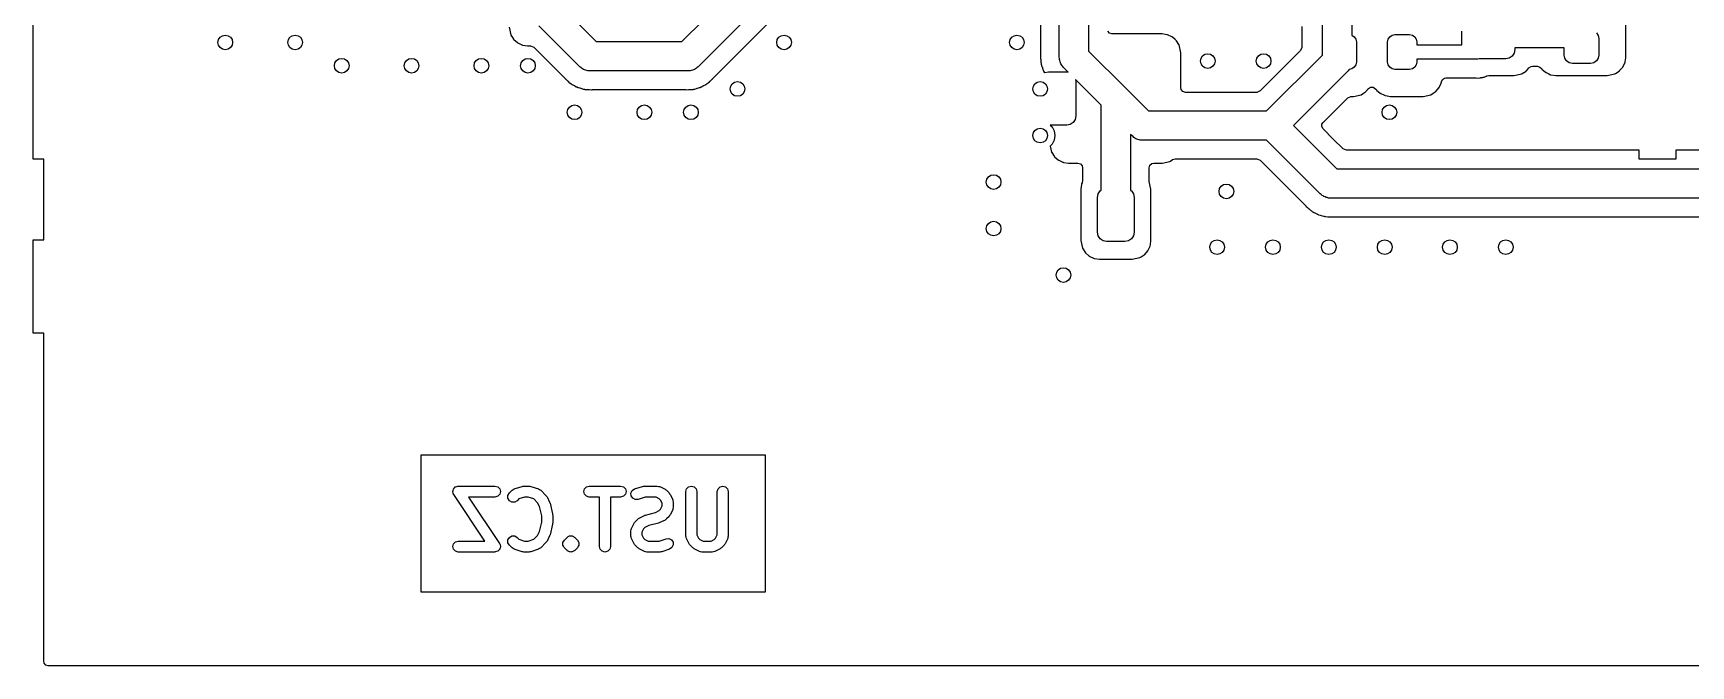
# Model space of a CAD drawing. Extents: x 0.02 to 3.58, y -2.35 to 1.97.
# Drawn here: x 0.019 to 1.799, y 0.03 to 0.71 of the extents above; entities that cross this region are included whole.
import ezdxf

# ---------------------------------------------------------------- set-up
doc = ezdxf.new("R2010")
doc.units = 0
doc.header["$MEASUREMENT"] = 0
doc.layers.add('BLACK', color=7, linetype='CONTINUOUS')

msp = doc.modelspace()

# ---------------------------------------------------------------- linework, layer by layer
at = {"layer": 'BLACK', "linetype": 'CONTINUOUS'}
for p, q in [((0.71513, 0.700866), (0.815164, 0.800899)), ((1.15205, 0.789764), (1.15205, 0.690687)), ((0.832822, 0.774016), (0.732789, 0.673983)), ((1.12055, 0.684164), (1.12055, 0.774016)), ((0.749211, 0.662093), (0.839662, 0.752543)), ((1.10053, 0.749035), (1.10053, 0.687368)), ((1.40305, 0.686287), (1.40305, 0.758241)), ((1.43455, 0.764764), (1.43455, 0.707897)), ((0.018661, 0.574409), (0.018661, 0.724016)), ((0.529646, 0.716614), (0.531471, 0.708224)), ((0.605636, 0.673983), (0.561757, 0.717862)), ((0.598831, 0.72533), (0.623295, 0.700866)), ((1.17435, 0.709948), (1.17252, 0.712061)), ((1.3811, 0.717264), (1.3811, 0.694705)), ((1.729, 0.684764), (1.729, 0.719764)), ((0.531471, 0.708224), (0.531711, 0.707851)), ((0.531711, 0.707851), (0.531711, 0.707851)), ((0.531711, 0.707851), (0.533215, 0.705509)), ((0.533215, 0.705509), (0.534579, 0.703388)), ((0.534579, 0.703388), (0.534847, 0.703156)), ((0.534847, 0.703156), (0.534847, 0.703156)), ((0.534847, 0.703156), (0.538655, 0.699856)), ((0.538655, 0.699856), (0.538655, 0.699856)), ((0.538655, 0.699856), (0.538923, 0.699624)), ((0.538923, 0.699624), (0.539246, 0.699476)), ((0.539246, 0.699476), (0.539246, 0.699476)), ((0.539246, 0.699476), (0.542623, 0.697934)), ((0.542623, 0.697934), (0.544152, 0.697235)), ((0.544152, 0.697235), (0.544503, 0.697185)), ((0.544503, 0.697185), (0.549667, 0.696442)), ((0.549667, 0.696442), (0.549668, 0.696442)), ((0.549668, 0.696442), (0.549843, 0.696417)), ((0.549843, 0.696417), (0.552835, 0.696417)), ((0.552835, 0.696417), (0.556342, 0.694964)), ((0.556342, 0.694964), (0.572801, 0.678505)), ((0.623295, 0.700866), (0.71513, 0.700866)), ((1.17703, 0.709161), (1.17435, 0.709948)), ((1.2309, 0.709161), (1.17703, 0.709161)), ((1.23107, 0.709135), (1.2309, 0.709161)), ((1.2344, 0.708658), (1.23107, 0.709135)), ((1.23107, 0.709135), (1.23107, 0.709135)), ((1.23659, 0.708343), (1.2344, 0.708658)), ((1.23691, 0.708195), (1.23659, 0.708343)), ((1.2415, 0.706102), (1.23691, 0.708195)), ((1.24182, 0.705954), (1.2415, 0.706102)), ((1.2415, 0.706102), (1.2415, 0.706102)), ((1.24209, 0.705722), (1.24182, 0.705954)), ((1.24515, 0.703071), (1.24209, 0.705722)), ((1.24209, 0.705722), (1.24209, 0.705722)), ((1.24616, 0.70219), (1.24515, 0.703071)), ((1.24635, 0.701891), (1.24616, 0.70219)), ((1.2489, 0.697934), (1.24635, 0.701891)), ((1.24635, 0.701891), (1.24635, 0.701891)), ((1.24927, 0.697354), (1.2489, 0.697934)), ((1.2511, 0.688964), (1.24927, 0.697354)), ((1.3811, 0.694705), (1.37965, 0.691197)), ((1.43455, 0.707897), (1.43471, 0.707865)), ((1.43471, 0.707865), (1.43726, 0.706158)), ((1.43726, 0.706158), (1.43897, 0.703604)), ((1.43897, 0.703604), (1.43957, 0.700591)), ((1.43957, 0.700591), (1.43957, 0.678937)), ((1.47303, 0.700591), (1.47363, 0.703604)), ((1.47303, 0.678937), (1.47303, 0.700591)), ((1.47363, 0.703604), (1.47534, 0.706158)), ((1.47534, 0.706158), (1.47789, 0.707865)), ((1.47789, 0.707865), (1.48091, 0.708465)), ((1.48091, 0.708465), (1.49665, 0.708465)), ((1.49665, 0.708465), (1.49967, 0.707865)), ((1.49967, 0.707865), (1.50222, 0.706158)), ((1.50222, 0.706158), (1.50393, 0.703604)), ((1.50393, 0.703604), (1.50453, 0.700591)), ((1.50453, 0.700591), (1.50453, 0.697638)), ((1.50453, 0.697638), (1.55276, 0.697638)), ((1.55276, 0.697638), (1.55276, 0.712008)), ((1.6626, 0.69439), (1.60984, 0.69439)), ((1.60984, 0.69439), (1.60984, 0.692323)), ((1.6626, 0.686417), (1.6626, 0.69439)), ((1.69741, 0.710398), (1.69933, 0.707524)), ((1.69933, 0.707524), (1.7, 0.704134)), ((1.7, 0.704134), (1.7, 0.686417)), ((0.572801, 0.678505), (0.589214, 0.662092)), ((1.10047, 0.686592), (1.10038, 0.686046)), ((1.10038, 0.686046), (1.1004, 0.685787)), ((1.1004, 0.685787), (1.1004, 0.685786)), ((1.1004, 0.685786), (1.10052, 0.68336)), ((1.10053, 0.687368), (1.10047, 0.686592)), ((1.10052, 0.68336), (1.10053, 0.6831)), ((1.10053, 0.6831), (1.10053, 0.682291)), ((1.10053, 0.682291), (1.10055, 0.682162)), ((1.10055, 0.682162), (1.10062, 0.681486)), ((1.10062, 0.681486), (1.10064, 0.681227)), ((1.10064, 0.681227), (1.10078, 0.678538)), ((1.10078, 0.678538), (1.10084, 0.678287)), ((1.10084, 0.678287), (1.10084, 0.678287)), ((1.10084, 0.678287), (1.10092, 0.678003)), ((1.10092, 0.678003), (1.10106, 0.677237)), ((1.10106, 0.677237), (1.10112, 0.676686)), ((1.10112, 0.676686), (1.10195, 0.674124)), ((1.12075, 0.68294), (1.12055, 0.684164)), ((1.12075, 0.6817), (1.12075, 0.68294)), ((1.12113, 0.680522), (1.12075, 0.6817)), ((1.12132, 0.679297), (1.12113, 0.680522)), ((1.12188, 0.678193), (1.12132, 0.679297)), ((1.12227, 0.677014), (1.12188, 0.678193)), ((1.123, 0.676012), (1.12227, 0.677014)), ((1.15205, 0.690687), (1.19183, 0.650899)), ((1.2511, 0.651358), (1.2511, 0.688964)), ((1.37965, 0.691197), (1.3363, 0.647851)), ((1.34314, 0.626378), (1.40305, 0.686287)), ((1.43957, 0.678937), (1.43897, 0.675924)), ((1.47363, 0.675924), (1.47303, 0.678937)), ((1.50453, 0.678937), (1.50393, 0.675924)), ((1.5688, 0.68189), (1.50453, 0.68189)), ((1.50453, 0.68189), (1.50453, 0.678937)), ((1.57008, 0.682182), (1.5688, 0.68189)), ((1.57139, 0.682328), (1.57008, 0.682182)), ((1.57163, 0.68248), (1.57139, 0.682328)), ((1.6, 0.68248), (1.57163, 0.68248)), ((1.60377, 0.68323), (1.6, 0.68248)), ((1.60696, 0.685363), (1.60377, 0.68323)), ((1.60909, 0.688556), (1.60696, 0.685363)), ((1.60984, 0.692323), (1.60909, 0.688556)), ((1.66327, 0.683027), (1.6626, 0.686417)), ((1.66519, 0.680154), (1.66327, 0.683027)), ((1.66807, 0.678233), (1.66519, 0.680154)), ((1.67146, 0.677559), (1.66807, 0.678233)), ((1.69114, 0.677559), (1.67146, 0.677559)), ((1.69453, 0.678233), (1.69114, 0.677559)), ((1.69741, 0.680154), (1.69453, 0.678233)), ((1.69933, 0.683027), (1.69741, 0.680154)), ((1.7, 0.686417), (1.69933, 0.683027)), ((1.72594, 0.674167), (1.72803, 0.678751)), ((1.72803, 0.678751), (1.72818, 0.679074)), ((1.72818, 0.679074), (1.72879, 0.68336)), ((1.72879, 0.68336), (1.72897, 0.684589)), ((1.72897, 0.684589), (1.729, 0.684764)), ((1.72897, 0.684589), (1.72897, 0.684589)), ((0.589214, 0.662092), (0.58972, 0.6615)), ((0.58972, 0.6615), (0.589892, 0.661264)), ((0.589892, 0.661264), (0.590045, 0.661053)), ((0.590045, 0.661053), (0.590238, 0.660879)), ((0.590238, 0.660879), (0.590238, 0.660879)), ((0.590238, 0.660879), (0.592044, 0.659253)), ((0.592044, 0.659253), (0.592232, 0.659074)), ((0.592232, 0.659074), (0.592804, 0.658502)), ((0.606639, 0.673254), (0.605636, 0.673983)), ((0.607515, 0.672378), (0.606639, 0.673254)), ((0.608619, 0.671815), (0.607515, 0.672378)), ((0.609622, 0.671086), (0.608619, 0.671815)), ((0.610801, 0.670704), (0.609622, 0.671086)), ((0.611905, 0.670141), (0.610801, 0.670704)), ((0.613129, 0.669947), (0.611905, 0.670141)), ((0.614308, 0.669564), (0.613129, 0.669947)), ((0.615547, 0.669564), (0.614308, 0.669564)), ((0.616772, 0.66937), (0.615547, 0.669564)), ((0.721654, 0.66937), (0.616772, 0.66937)), ((0.722878, 0.669564), (0.721654, 0.66937)), ((0.724117, 0.669564), (0.722878, 0.669564)), ((0.725296, 0.669947), (0.724117, 0.669564)), ((0.72652, 0.670141), (0.725296, 0.669947)), ((0.727624, 0.670704), (0.72652, 0.670141)), ((0.728803, 0.671086), (0.727624, 0.670704)), ((0.729806, 0.671815), (0.728803, 0.671086)), ((0.73091, 0.672378), (0.729806, 0.671815)), ((0.731786, 0.673254), (0.73091, 0.672378)), ((0.732789, 0.673983), (0.731786, 0.673254)), ((0.745621, 0.658502), (0.746193, 0.659074)), ((0.746193, 0.659074), (0.746381, 0.659253)), ((0.746381, 0.659253), (0.748187, 0.660879)), ((0.748187, 0.660879), (0.74838, 0.661053)), ((0.748187, 0.660879), (0.748187, 0.660879)), ((0.74838, 0.661053), (0.748533, 0.661264)), ((0.748533, 0.661264), (0.748706, 0.661501)), ((0.748533, 0.661264), (0.748533, 0.661264)), ((0.748706, 0.661501), (0.749211, 0.662093)), ((1.10195, 0.674124), (1.10203, 0.673878)), ((1.10203, 0.673878), (1.10272, 0.671275)), ((1.10272, 0.671275), (1.10284, 0.671044)), ((1.10284, 0.671044), (1.10297, 0.670782)), ((1.10297, 0.670782), (1.10327, 0.670063)), ((1.10327, 0.670063), (1.10336, 0.669783)), ((1.10336, 0.669783), (1.10336, 0.669783)), ((1.10336, 0.669783), (1.10344, 0.669536)), ((1.10344, 0.669536), (1.10357, 0.669311)), ((1.10357, 0.669311), (1.10357, 0.669311)), ((1.10357, 0.669311), (1.10473, 0.667314)), ((1.10473, 0.667314), (1.10509, 0.667558)), ((1.10509, 0.667558), (1.10886, 0.668307)), ((1.10886, 0.668307), (1.12854, 0.668307)), ((1.12356, 0.674907), (1.123, 0.676012)), ((1.12444, 0.674031), (1.12356, 0.674907)), ((1.12516, 0.673028), (1.12444, 0.674031)), ((1.13022, 0.667974), (1.12516, 0.673028)), ((1.12854, 0.668307), (1.13022, 0.667974)), ((1.16555, 0.632641), (1.13805, 0.660139)), ((1.13805, 0.660139), (1.13839, 0.658465)), ((1.42993, 0.668628), (1.37194, 0.61063)), ((1.43066, 0.669631), (1.42993, 0.668628)), ((1.43154, 0.670507), (1.43066, 0.669631)), ((1.43184, 0.671092), (1.43154, 0.670507)), ((1.43471, 0.671662), (1.43184, 0.671092)), ((1.43726, 0.673369), (1.43471, 0.671662)), ((1.43897, 0.675924), (1.43726, 0.673369)), ((1.47534, 0.673369), (1.47363, 0.675924)), ((1.47789, 0.671662), (1.47534, 0.673369)), ((1.48091, 0.671063), (1.47789, 0.671662)), ((1.49665, 0.671063), (1.48091, 0.671063)), ((1.49967, 0.671662), (1.49665, 0.671063)), ((1.50222, 0.673369), (1.49967, 0.671662)), ((1.50393, 0.675924), (1.50222, 0.673369)), ((1.53083, 0.657615), (1.53199, 0.660158)), ((1.53199, 0.660158), (1.53434, 0.661669)), ((1.53434, 0.661669), (1.53574, 0.66187)), ((1.53574, 0.66187), (1.56778, 0.66187)), ((1.56778, 0.66187), (1.56812, 0.661859)), ((1.56812, 0.661859), (1.57027, 0.661712)), ((1.57027, 0.661712), (1.57275, 0.662144)), ((1.57275, 0.662144), (1.573, 0.662182)), ((1.573, 0.662182), (1.5755, 0.662484)), ((1.5755, 0.662484), (1.57578, 0.66259)), ((1.57578, 0.66259), (1.57588, 0.662615)), ((1.57588, 0.662615), (1.57652, 0.66279)), ((1.57652, 0.66279), (1.57662, 0.662821)), ((1.57662, 0.662821), (1.57692, 0.662872)), ((1.57692, 0.662872), (1.57922, 0.663883)), ((1.57922, 0.663883), (1.57946, 0.663981)), ((1.57946, 0.663981), (1.58016, 0.664247)), ((1.58016, 0.664247), (1.58192, 0.664567)), ((1.58192, 0.664567), (1.6088, 0.664567)), ((1.6088, 0.664567), (1.61719, 0.666392)), ((1.61719, 0.666392), (1.61775, 0.666751)), ((1.61775, 0.666751), (1.62173, 0.669308)), ((1.62173, 0.669308), (1.62203, 0.6695)), ((1.62173, 0.669308), (1.62173, 0.669308)), ((1.62203, 0.6695), (1.62247, 0.670009)), ((1.62247, 0.670009), (1.62476, 0.672658)), ((1.62476, 0.672658), (1.62711, 0.674169)), ((1.62711, 0.674169), (1.62851, 0.67437)), ((1.62851, 0.67437), (1.63401, 0.67437)), ((1.63401, 0.67437), (1.63669, 0.673583)), ((1.63669, 0.673583), (1.63818, 0.672091)), ((1.63818, 0.672091), (1.63854, 0.671538)), ((1.63854, 0.671538), (1.6388, 0.671305)), ((1.6388, 0.671305), (1.6388, 0.671305)), ((1.6388, 0.671305), (1.64261, 0.668005)), ((1.64261, 0.668005), (1.64261, 0.668005)), ((1.64261, 0.668005), (1.64288, 0.667773)), ((1.64288, 0.667773), (1.6432, 0.667626)), ((1.6432, 0.667626), (1.6432, 0.667626)), ((1.6432, 0.667626), (1.64619, 0.66626)), ((1.64619, 0.66626), (1.64811, 0.665385)), ((1.64811, 0.665385), (1.64846, 0.665335)), ((1.64846, 0.665335), (1.65362, 0.664592)), ((1.65362, 0.664592), (1.65362, 0.664592)), ((1.65362, 0.664592), (1.6538, 0.664567)), ((1.6538, 0.664567), (1.7088, 0.664567)), ((1.7088, 0.664567), (1.71719, 0.666392)), ((1.71719, 0.666392), (1.71775, 0.666751)), ((1.71775, 0.666751), (1.72173, 0.669308)), ((1.72173, 0.669308), (1.72203, 0.6695)), ((1.72173, 0.669308), (1.72173, 0.669308)), ((1.72203, 0.6695), (1.72227, 0.669783)), ((1.72227, 0.669783), (1.72556, 0.673576)), ((1.72556, 0.673576), (1.72579, 0.673845)), ((1.72556, 0.673576), (1.72556, 0.673576)), ((1.72579, 0.673845), (1.72594, 0.674167)), ((1.72594, 0.674167), (1.72594, 0.674167)), ((0.592804, 0.658502), (0.59305, 0.658304)), ((0.59305, 0.658304), (0.593434, 0.657992)), ((0.593434, 0.657992), (0.593631, 0.657824)), ((0.593631, 0.657824), (0.595632, 0.656022)), ((0.595632, 0.656022), (0.595857, 0.655892)), ((0.595857, 0.655892), (0.595857, 0.655892)), ((0.595857, 0.655892), (0.596112, 0.655745)), ((0.596112, 0.655745), (0.596753, 0.655304)), ((0.596753, 0.655304), (0.596982, 0.655119)), ((0.596982, 0.655119), (0.596982, 0.655119)), ((0.596982, 0.655119), (0.597184, 0.654956)), ((0.597184, 0.654956), (0.597416, 0.654838)), ((0.597416, 0.654838), (0.599583, 0.653733)), ((0.599583, 0.653733), (0.599811, 0.65361)), ((0.599811, 0.65361), (0.601918, 0.652393)), ((0.601918, 0.652393), (0.601919, 0.652393)), ((0.601919, 0.652393), (0.602144, 0.652263)), ((0.602144, 0.652263), (0.602391, 0.652182)), ((0.602391, 0.652182), (0.60267, 0.652092)), ((0.60267, 0.652092), (0.60339, 0.651794)), ((0.60339, 0.651794), (0.603651, 0.65166)), ((0.603651, 0.65166), (0.603652, 0.65166)), ((0.603652, 0.65166), (0.603883, 0.651542)), ((0.603883, 0.651542), (0.604134, 0.651475)), ((0.604134, 0.651475), (0.604134, 0.651475)), ((0.604134, 0.651475), (0.605622, 0.651076)), ((0.605622, 0.651076), (0.606484, 0.650845)), ((0.606484, 0.650845), (0.606732, 0.650772)), ((0.606732, 0.650772), (0.609294, 0.649939)), ((0.609294, 0.649939), (0.609553, 0.649912)), ((0.609553, 0.649912), (0.609553, 0.649912)), ((0.609553, 0.649912), (0.609845, 0.649882)), ((0.609845, 0.649882), (0.610611, 0.64974)), ((0.610611, 0.64974), (0.611146, 0.649596)), ((0.611146, 0.649596), (0.611405, 0.649583)), ((0.611405, 0.649583), (0.611405, 0.649583)), ((0.611405, 0.649583), (0.613834, 0.649455)), ((0.613834, 0.649455), (0.614093, 0.649435)), ((0.614093, 0.649435), (0.614629, 0.649379)), ((0.614629, 0.649379), (0.614899, 0.64935)), ((0.614899, 0.64935), (0.615709, 0.64935)), ((0.615709, 0.64935), (0.615968, 0.649344)), ((0.615968, 0.649344), (0.618394, 0.649216)), ((0.618394, 0.649216), (0.618395, 0.649216)), ((0.618395, 0.649216), (0.618654, 0.649203)), ((0.618654, 0.649203), (0.61891, 0.649243)), ((0.61891, 0.649243), (0.6192, 0.649289)), ((0.61891, 0.649243), (0.61891, 0.649243)), ((0.6192, 0.649289), (0.619976, 0.64935)), ((0.619976, 0.64935), (0.718449, 0.64935)), ((0.718449, 0.64935), (0.719225, 0.649289)), ((0.719225, 0.649289), (0.719771, 0.649203)), ((0.719771, 0.649203), (0.720031, 0.649216)), ((0.720031, 0.649216), (0.722457, 0.649344)), ((0.720031, 0.649216), (0.720031, 0.649216)), ((0.722457, 0.649344), (0.722717, 0.64935)), ((0.722717, 0.64935), (0.723526, 0.64935)), ((0.723526, 0.64935), (0.723796, 0.649379)), ((0.723796, 0.649379), (0.724332, 0.649435)), ((0.724332, 0.649435), (0.724591, 0.649455)), ((0.724591, 0.649455), (0.72702, 0.649583)), ((0.72702, 0.649583), (0.72728, 0.649596)), ((0.72702, 0.649583), (0.72702, 0.649583)), ((0.72728, 0.649596), (0.727531, 0.649664)), ((0.727531, 0.649664), (0.727815, 0.64974)), ((0.727531, 0.649664), (0.727531, 0.649664)), ((0.727815, 0.64974), (0.72858, 0.649881)), ((0.72858, 0.649881), (0.728872, 0.649912)), ((0.728872, 0.649912), (0.728873, 0.649912)), ((0.728873, 0.649912), (0.729131, 0.649939)), ((0.729131, 0.649939), (0.730999, 0.650546)), ((0.730999, 0.650546), (0.731692, 0.650772)), ((0.731692, 0.650772), (0.731941, 0.650845)), ((0.731941, 0.650845), (0.734291, 0.651475)), ((0.734291, 0.651475), (0.734542, 0.651542)), ((0.734291, 0.651475), (0.734291, 0.651475)), ((0.734542, 0.651542), (0.734774, 0.65166)), ((0.734774, 0.65166), (0.735036, 0.651794)), ((0.735036, 0.651794), (0.735755, 0.652092)), ((0.735755, 0.652092), (0.736034, 0.652182)), ((0.736034, 0.652182), (0.736282, 0.652263)), ((0.736034, 0.652182), (0.736034, 0.652182)), ((0.736282, 0.652263), (0.738614, 0.65361)), ((0.738614, 0.65361), (0.738842, 0.653733)), ((0.738842, 0.653733), (0.738847, 0.653736)), ((0.738847, 0.653736), (0.741241, 0.654956)), ((0.741241, 0.654956), (0.741443, 0.655119)), ((0.741443, 0.655119), (0.741672, 0.655304)), ((0.741443, 0.655119), (0.741443, 0.655119)), ((0.741672, 0.655304), (0.742313, 0.655745)), ((0.742313, 0.655745), (0.742793, 0.656022)), ((0.742793, 0.656022), (0.743413, 0.656581)), ((0.743413, 0.656581), (0.744794, 0.657824)), ((0.744794, 0.657824), (0.744992, 0.657993)), ((0.744992, 0.657993), (0.745376, 0.658304)), ((0.745376, 0.658304), (0.745621, 0.658502)), ((1.13839, 0.658465), (1.13839, 0.621063)), ((1.19183, 0.650899), (1.19183, 0.650899)), ((1.19183, 0.650899), (1.21636, 0.626378)), ((1.25154, 0.649298), (1.2511, 0.651358)), ((1.25337, 0.647185), (1.25154, 0.649298)), ((1.25606, 0.646398), (1.25337, 0.647185)), ((1.3328, 0.646398), (1.25606, 0.646398)), ((1.3363, 0.647851), (1.3328, 0.646398)), ((1.43023, 0.640614), (1.43374, 0.642067)), ((1.43374, 0.642067), (1.4363, 0.642067)), ((1.4363, 0.642067), (1.44469, 0.643892)), ((1.44469, 0.643892), (1.44709, 0.645436)), ((1.44709, 0.645436), (1.44923, 0.646808)), ((1.44923, 0.646808), (1.44953, 0.647)), ((1.44923, 0.646808), (1.44923, 0.646808)), ((1.44953, 0.647), (1.44979, 0.647302)), ((1.44979, 0.647302), (1.45255, 0.650486)), ((1.45255, 0.650486), (1.4549, 0.651998)), ((1.4549, 0.651998), (1.45769, 0.651998)), ((1.45769, 0.651998), (1.46047, 0.64992)), ((1.46047, 0.64992), (1.46064, 0.649659)), ((1.46064, 0.649659), (1.46104, 0.649038)), ((1.46104, 0.649038), (1.4613, 0.648805)), ((1.4613, 0.648805), (1.4613, 0.648805)), ((1.4613, 0.648805), (1.46511, 0.645505)), ((1.46511, 0.645505), (1.46511, 0.645505)), ((1.46511, 0.645505), (1.46538, 0.645273)), ((1.46538, 0.645273), (1.4657, 0.645126)), ((1.4657, 0.645126), (1.4657, 0.645126)), ((1.4657, 0.645126), (1.46901, 0.643616)), ((1.46901, 0.643616), (1.47061, 0.642885)), ((1.47061, 0.642885), (1.47096, 0.642835)), ((1.47096, 0.642835), (1.47612, 0.642092)), ((1.47612, 0.642092), (1.47612, 0.642092)), ((1.47612, 0.642092), (1.4763, 0.642067)), ((1.4763, 0.642067), (1.5113, 0.642067)), ((1.5113, 0.642067), (1.51969, 0.643892)), ((1.51969, 0.643892), (1.52209, 0.645436)), ((1.52209, 0.645436), (1.52423, 0.646808)), ((1.52423, 0.646808), (1.52453, 0.647)), ((1.52423, 0.646808), (1.52423, 0.646808)), ((1.52453, 0.647), (1.52476, 0.647268)), ((1.52476, 0.647268), (1.52806, 0.651076)), ((1.52806, 0.651076), (1.52829, 0.651345)), ((1.52806, 0.651076), (1.52806, 0.651076)), ((1.52829, 0.651345), (1.52844, 0.651667)), ((1.52844, 0.651667), (1.53053, 0.656251)), ((1.52844, 0.651667), (1.52844, 0.651667)), ((1.53053, 0.656251), (1.53068, 0.656574)), ((1.53053, 0.656251), (1.53053, 0.656251)), ((1.53068, 0.656574), (1.53083, 0.657615)), ((1.16555, 0.541194), (1.16555, 0.632641)), ((1.21636, 0.626378), (1.34314, 0.626378)), ((1.40376, 0.614138), (1.43023, 0.640614)), ((1.12854, 0.61122), (1.11078, 0.61122)), ((1.11078, 0.61122), (1.11274, 0.609256)), ((1.11274, 0.609256), (1.11498, 0.604866)), ((1.13231, 0.61197), (1.12854, 0.61122)), ((1.1355, 0.614103), (1.13231, 0.61197)), ((1.13764, 0.617296), (1.1355, 0.614103)), ((1.13839, 0.621063), (1.13764, 0.617296)), ((1.37194, 0.61063), (1.41843, 0.564134)), ((1.40242, 0.609575), (1.40262, 0.612363)), ((1.40376, 0.607122), (1.40242, 0.609575)), ((1.40262, 0.612363), (1.40376, 0.614138)), ((1.41464, 0.596241), (1.40376, 0.607122)), ((1.11274, 0.590744), (1.11071, 0.588709)), ((1.11071, 0.588709), (1.11213, 0.582174)), ((1.11498, 0.595134), (1.11274, 0.590744)), ((1.11498, 0.604866), (1.11575, 0.6)), ((1.11575, 0.6), (1.11498, 0.595134)), ((1.1987, 0.599494), (1.19705, 0.601145)), ((1.19705, 0.601145), (1.19705, 0.541063)), ((1.1997, 0.598766), (1.1987, 0.599494)), ((1.20058, 0.597889), (1.1997, 0.598766)), ((1.20168, 0.597327), (1.20058, 0.597889)), ((1.20268, 0.596598), (1.20168, 0.597327)), ((1.20386, 0.596215), (1.20268, 0.596598)), ((1.20497, 0.595653), (1.20386, 0.596215)), ((1.20619, 0.595459), (1.20497, 0.595653)), ((1.20737, 0.595076), (1.20619, 0.595459)), ((1.20861, 0.595076), (1.20737, 0.595076)), ((1.20983, 0.594882), (1.20861, 0.595076)), ((1.34314, 0.594882), (1.20983, 0.594882)), ((1.40077, 0.53725), (1.34314, 0.594882)), ((1.42527, 0.585606), (1.41464, 0.596241)), ((0.03, 0.574409), (0.018661, 0.574409)), ((0.03, 0.487795), (0.03, 0.574409)), ((1.11213, 0.582174), (1.11237, 0.5818)), ((1.11237, 0.5818), (1.11237, 0.5818)), ((1.11237, 0.5818), (1.11504, 0.577636)), ((1.11504, 0.577636), (1.11524, 0.577338)), ((1.11524, 0.577338), (1.1155, 0.577105)), ((1.1155, 0.577105), (1.1155, 0.577105)), ((1.1155, 0.577105), (1.11931, 0.573805)), ((1.11931, 0.573805), (1.11931, 0.573805)), ((1.11931, 0.573805), (1.11958, 0.573573)), ((1.11958, 0.573573), (1.1199, 0.573426)), ((1.1199, 0.573426), (1.1199, 0.573426)), ((1.1199, 0.573426), (1.12421, 0.571457)), ((1.12421, 0.571457), (1.12481, 0.571185)), ((1.12481, 0.571185), (1.12516, 0.571135)), ((1.12516, 0.571135), (1.13032, 0.570392)), ((1.13032, 0.570392), (1.13032, 0.570392)), ((1.13032, 0.570392), (1.1305, 0.570367)), ((1.1305, 0.570367), (1.14057, 0.570367)), ((1.14057, 0.570367), (1.14325, 0.569579)), ((1.21785, 0.568088), (1.21997, 0.569919)), ((1.21997, 0.569919), (1.22203, 0.570367)), ((1.22203, 0.570367), (1.2309, 0.570367)), ((1.2309, 0.570367), (1.23929, 0.572192)), ((1.23929, 0.572192), (1.23988, 0.572569)), ((1.23988, 0.572569), (1.24222, 0.574075)), ((1.24222, 0.574075), (1.2449, 0.574862)), ((1.2449, 0.574862), (1.3328, 0.574862)), ((1.3328, 0.574862), (1.3363, 0.573409)), ((1.3363, 0.573409), (1.36051, 0.549199)), ((1.42878, 0.584154), (1.42527, 0.585606)), ((1.74307, 0.584154), (1.42878, 0.584154)), ((1.74307, 0.574409), (1.74307, 0.584154)), ((1.78244, 0.574409), (1.74307, 0.574409)), ((1.815, 0.584154), (1.78244, 0.584154)), ((1.78244, 0.584154), (1.78244, 0.574409)), ((1.14325, 0.569579), (1.14508, 0.567467)), ((1.14508, 0.567467), (1.14553, 0.565406)), ((1.14553, 0.565406), (1.14553, 0.551466)), ((1.21707, 0.565406), (1.21785, 0.568088)), ((1.21707, 0.551665), (1.21707, 0.565406)), ((1.41843, 0.564134), (1.86674, 0.564134)), ((1.14363, 0.542484), (1.1436, 0.542264)), ((1.1436, 0.542264), (1.1436, 0.487264)), ((1.14435, 0.547437), (1.14363, 0.542484)), ((1.14442, 0.547954), (1.14435, 0.547437)), ((1.14499, 0.549199), (1.14442, 0.547954)), ((1.14508, 0.549405), (1.14499, 0.549199)), ((1.14553, 0.551466), (1.14508, 0.549405)), ((1.16152, 0.533465), (1.16226, 0.537231)), ((1.16226, 0.537231), (1.1644, 0.540424)), ((1.1644, 0.540424), (1.16555, 0.541194)), ((1.19705, 0.541063), (1.198, 0.540424)), ((1.198, 0.540424), (1.20014, 0.537231)), ((1.20014, 0.537231), (1.20089, 0.533465)), ((1.21718, 0.550611), (1.21707, 0.551665)), ((1.219, 0.542264), (1.21718, 0.550611)), ((1.219, 0.487264), (1.219, 0.542264)), ((1.36051, 0.549199), (1.38435, 0.52536)), ((1.40178, 0.536522), (1.40077, 0.53725)), ((1.40265, 0.535645), (1.40178, 0.536522)), ((1.40376, 0.535083), (1.40265, 0.535645)), ((1.40476, 0.534354), (1.40376, 0.535083)), ((1.40594, 0.533971), (1.40476, 0.534354)), ((1.16152, 0.496063), (1.16152, 0.533465)), ((1.20089, 0.533465), (1.20089, 0.496063)), ((1.38435, 0.52536), (1.38486, 0.524769)), ((1.38486, 0.524769), (1.38518, 0.524321)), ((1.38518, 0.524321), (1.38538, 0.524147)), ((1.38538, 0.524147), (1.38538, 0.524147)), ((1.38538, 0.524147), (1.38718, 0.522521)), ((1.38718, 0.522521), (1.38737, 0.522342)), ((1.38737, 0.522342), (1.38794, 0.52177)), ((1.38794, 0.52177), (1.38857, 0.52126)), ((1.38857, 0.52126), (1.38877, 0.521092)), ((1.38877, 0.521092), (1.39077, 0.51929)), ((1.39077, 0.51929), (1.39125, 0.519013)), ((1.39125, 0.519013), (1.39189, 0.518572)), ((1.39189, 0.518572), (1.39212, 0.518387)), ((1.39212, 0.518387), (1.39212, 0.518387)), ((1.39212, 0.518387), (1.39232, 0.518223)), ((1.39232, 0.518223), (1.39255, 0.518105)), ((1.39255, 0.518105), (1.39255, 0.518105)), ((1.39255, 0.518105), (1.39472, 0.517001)), ((1.39472, 0.517001), (1.39495, 0.516877)), ((1.39495, 0.516877), (1.39706, 0.515661)), ((1.40704, 0.533409), (1.40594, 0.533971)), ((1.40827, 0.533215), (1.40704, 0.533409)), ((1.40945, 0.532832), (1.40827, 0.533215)), ((1.41069, 0.532832), (1.40945, 0.532832)), ((1.41191, 0.532638), (1.41069, 0.532832)), ((1.87327, 0.532638), (1.41191, 0.532638)), ((1.39706, 0.515661), (1.39728, 0.515531)), ((1.39728, 0.515531), (1.39753, 0.51545)), ((1.39753, 0.51545), (1.39753, 0.51545)), ((1.39753, 0.51545), (1.39781, 0.515359)), ((1.39781, 0.515359), (1.39853, 0.515061)), ((1.39853, 0.515061), (1.39879, 0.514928)), ((1.39879, 0.514928), (1.39879, 0.514928)), ((1.39879, 0.514928), (1.39902, 0.51481)), ((1.39902, 0.51481), (1.39927, 0.514743)), ((1.39927, 0.514743), (1.39927, 0.514743)), ((1.39927, 0.514743), (1.40069, 0.514363)), ((1.40069, 0.514363), (1.40162, 0.514113)), ((1.40162, 0.514113), (1.40187, 0.514039)), ((1.40187, 0.514039), (1.40443, 0.513207)), ((1.40443, 0.513207), (1.40469, 0.51318)), ((1.40469, 0.51318), (1.40469, 0.51318)), ((1.40469, 0.51318), (1.40498, 0.513149)), ((1.40498, 0.513149), (1.40575, 0.513007)), ((1.40575, 0.513007), (1.40628, 0.512864)), ((1.40628, 0.512864), (1.40654, 0.51285)), ((1.40654, 0.51285), (1.40654, 0.51285)), ((1.40654, 0.51285), (1.40897, 0.512723)), ((1.40897, 0.512723), (1.40923, 0.512703)), ((1.40923, 0.512703), (1.40979, 0.512644)), ((1.40979, 0.512644), (1.41004, 0.512618)), ((1.41004, 0.512618), (1.41085, 0.512618)), ((1.41085, 0.512618), (1.41111, 0.512611)), ((1.41111, 0.512611), (1.41353, 0.512484)), ((1.41353, 0.512484), (1.41353, 0.512484)), ((1.41353, 0.512484), (1.41379, 0.512471)), ((1.41379, 0.512471), (1.41434, 0.512557)), ((1.41434, 0.512557), (1.41511, 0.512618)), ((1.41511, 0.512618), (1.87006, 0.512618)), ((0.018661, 0.387402), (0.018661, 0.487795)), ((0.018661, 0.487795), (0.03, 0.487795)), ((1.1436, 0.487264), (1.14543, 0.478874)), ((1.16226, 0.492296), (1.16152, 0.496063)), ((1.1644, 0.489103), (1.16226, 0.492296)), ((1.16759, 0.48697), (1.1644, 0.489103)), ((1.17136, 0.48622), (1.16759, 0.48697)), ((1.19104, 0.48622), (1.17136, 0.48622)), ((1.19481, 0.48697), (1.19104, 0.48622)), ((1.198, 0.489103), (1.19481, 0.48697)), ((1.20014, 0.492296), (1.198, 0.489103)), ((1.20089, 0.496063), (1.20014, 0.492296)), ((1.21594, 0.476667), (1.21803, 0.481251)), ((1.21803, 0.481251), (1.21818, 0.481574)), ((1.21818, 0.481574), (1.21839, 0.483017)), ((1.21839, 0.483017), (1.21897, 0.487089)), ((1.21897, 0.487089), (1.219, 0.487264)), ((1.21897, 0.487089), (1.21897, 0.487089)), ((1.14543, 0.478874), (1.14854, 0.474038)), ((1.14854, 0.474038), (1.1488, 0.473805)), ((1.1488, 0.473805), (1.1488, 0.473805)), ((1.1488, 0.473805), (1.15261, 0.470505)), ((1.15261, 0.470505), (1.15261, 0.470505)), ((1.15261, 0.470505), (1.15288, 0.470273)), ((1.15288, 0.470273), (1.1532, 0.470126)), ((1.1532, 0.470126), (1.1532, 0.470126)), ((1.1532, 0.470126), (1.15713, 0.468332)), ((1.15713, 0.468332), (1.15811, 0.467885)), ((1.15811, 0.467885), (1.15846, 0.467835)), ((1.15846, 0.467835), (1.16362, 0.467092)), ((1.16362, 0.467092), (1.16362, 0.467092)), ((1.16362, 0.467092), (1.1638, 0.467067)), ((1.1638, 0.467067), (1.1988, 0.467067)), ((1.1988, 0.467067), (1.20719, 0.468892)), ((1.20719, 0.468892), (1.20857, 0.469782)), ((1.20857, 0.469782), (1.21173, 0.471808)), ((1.21173, 0.471808), (1.21203, 0.472)), ((1.21173, 0.471808), (1.21173, 0.471808)), ((1.21203, 0.472), (1.21226, 0.472268)), ((1.21226, 0.472268), (1.21556, 0.476076)), ((1.21556, 0.476076), (1.21579, 0.476345)), ((1.21556, 0.476076), (1.21556, 0.476076)), ((1.21579, 0.476345), (1.21594, 0.476667)), ((1.21594, 0.476667), (1.21594, 0.476667)), ((0.03, 0.387402), (0.018661, 0.387402)), ((0.03, 0.034961), (0.03, 0.387402)), ((0.805073, 0.256378), (0.434927, 0.256378)), ((0.434927, 0.256378), (0.434927, 0.109488)), ((0.805073, 0.109488), (0.805073, 0.256378)), ((0.469269, 0.21734), (0.469617, 0.218638)), ((0.469319, 0.217151), (0.469269, 0.21734)), ((0.469281, 0.21696), (0.469319, 0.217151)), ((0.469712, 0.215686), (0.469281, 0.21696)), ((0.469617, 0.218638), (0.469881, 0.219957)), ((0.47006, 0.214387), (0.469712, 0.215686)), ((0.469881, 0.219957), (0.470009, 0.220104)), ((0.470009, 0.220104), (0.47006, 0.220292)), ((0.47006, 0.220292), (0.471011, 0.221243)), ((0.470198, 0.214249), (0.47006, 0.214387)), ((0.470261, 0.214064), (0.470198, 0.214249)), ((0.50351, 0.16419), (0.470261, 0.214064)), ((0.471011, 0.221243), (0.471899, 0.222253)), ((0.471899, 0.222253), (0.472084, 0.222316)), ((0.472084, 0.222316), (0.472222, 0.222454)), ((0.472222, 0.222454), (0.47352, 0.222802)), ((0.47352, 0.222802), (0.474794, 0.223233)), ((0.474794, 0.223233), (0.474986, 0.223195)), ((0.474986, 0.223195), (0.475174, 0.223245)), ((0.475174, 0.223245), (0.514544, 0.223245)), ((0.514544, 0.223245), (0.517497, 0.222454)), ((0.517497, 0.222454), (0.519659, 0.220292)), ((0.519659, 0.214387), (0.517497, 0.212225)), ((0.519659, 0.220292), (0.52045, 0.21734)), ((0.52045, 0.21734), (0.519659, 0.214387)), ((0.528525, 0.213244), (0.530054, 0.215891)), ((0.530054, 0.215891), (0.532866, 0.218703)), ((0.532866, 0.218703), (0.534041, 0.219382)), ((0.534041, 0.219382), (0.535174, 0.22013)), ((0.535174, 0.22013), (0.543611, 0.222942)), ((0.543611, 0.222942), (0.54456, 0.222999)), ((0.54456, 0.222999), (0.545478, 0.223245)), ((0.545478, 0.223245), (0.551102, 0.223245)), ((0.551102, 0.223245), (0.552021, 0.222999)), ((0.552021, 0.222999), (0.55297, 0.222942)), ((0.55297, 0.222942), (0.561406, 0.22013)), ((0.561406, 0.22013), (0.562539, 0.219382)), ((0.562539, 0.219382), (0.563715, 0.218703)), ((0.563715, 0.218703), (0.569339, 0.213079)), ((0.609876, 0.21734), (0.610667, 0.220292)), ((0.610667, 0.214387), (0.609876, 0.21734)), ((0.610667, 0.220292), (0.612829, 0.222454)), ((0.612829, 0.212225), (0.610667, 0.214387)), ((0.612829, 0.222454), (0.615782, 0.223245)), ((0.615782, 0.223245), (0.649528, 0.223245)), ((0.649528, 0.223245), (0.65248, 0.222454)), ((0.65248, 0.222454), (0.654642, 0.220292)), ((0.654642, 0.214387), (0.65248, 0.212225)), ((0.654642, 0.220292), (0.655433, 0.21734)), ((0.655433, 0.21734), (0.654642, 0.214387)), ((0.660615, 0.215711), (0.661982, 0.218446)), ((0.660798, 0.21266), (0.660615, 0.215711)), ((0.661982, 0.218446), (0.664533, 0.22013)), ((0.664533, 0.22013), (0.672969, 0.222942)), ((0.672969, 0.222942), (0.673919, 0.222999)), ((0.673919, 0.222999), (0.674837, 0.223245)), ((0.674837, 0.223245), (0.688898, 0.223245)), ((0.688898, 0.223245), (0.690209, 0.222894)), ((0.690209, 0.222894), (0.691539, 0.222622)), ((0.691539, 0.222622), (0.697163, 0.21981)), ((0.697163, 0.21981), (0.697874, 0.219179)), ((0.697874, 0.219179), (0.698698, 0.218703)), ((0.698698, 0.218703), (0.70151, 0.215891)), ((0.70151, 0.215891), (0.701985, 0.215068)), ((0.701985, 0.215068), (0.702616, 0.214356)), ((0.702616, 0.214356), (0.705428, 0.208732)), ((0.71955, 0.21734), (0.720341, 0.220292)), ((0.71955, 0.169533), (0.71955, 0.21734)), ((0.720341, 0.220292), (0.722503, 0.222454)), ((0.722503, 0.222454), (0.725456, 0.223245)), ((0.725456, 0.223245), (0.728408, 0.222454)), ((0.728408, 0.222454), (0.73057, 0.220292)), ((0.73057, 0.220292), (0.731361, 0.21734)), ((0.731361, 0.21734), (0.731361, 0.170927)), ((0.753296, 0.21734), (0.754087, 0.220292)), ((0.753296, 0.170927), (0.753296, 0.21734)), ((0.754087, 0.220292), (0.756249, 0.222454)), ((0.756249, 0.222454), (0.759201, 0.223245)), ((0.759201, 0.223245), (0.762154, 0.222454)), ((0.762154, 0.222454), (0.764316, 0.220292)), ((0.764316, 0.220292), (0.765107, 0.21734)), ((0.765107, 0.21734), (0.765107, 0.169533)), ((0.514544, 0.211434), (0.486209, 0.211434)), ((0.486209, 0.211434), (0.519458, 0.16156)), ((0.517497, 0.212225), (0.514544, 0.211434)), ((0.528525, 0.210187), (0.528525, 0.213244)), ((0.530054, 0.20754), (0.528525, 0.210187)), ((0.532701, 0.206011), (0.530054, 0.20754)), ((0.535758, 0.206011), (0.532701, 0.206011)), ((0.538405, 0.20754), (0.535758, 0.206011)), ((0.540232, 0.209366), (0.538405, 0.20754)), ((0.546436, 0.211434), (0.540232, 0.209366)), ((0.550144, 0.211434), (0.546436, 0.211434)), ((0.556349, 0.209366), (0.550144, 0.211434)), ((0.56031, 0.205405), (0.556349, 0.209366)), ((0.562403, 0.201218), (0.56031, 0.205405)), ((0.564882, 0.191303), (0.562403, 0.201218)), ((0.569339, 0.213079), (0.569814, 0.212256)), ((0.569814, 0.212256), (0.570445, 0.211544)), ((0.570445, 0.211544), (0.573257, 0.20592)), ((0.573257, 0.20592), (0.573388, 0.205281)), ((0.573388, 0.205281), (0.573704, 0.204711)), ((0.573704, 0.204711), (0.576517, 0.193463)), ((0.615782, 0.211434), (0.612829, 0.212225)), ((0.626749, 0.211434), (0.615782, 0.211434)), ((0.626749, 0.158285), (0.626749, 0.211434)), ((0.649528, 0.211434), (0.63856, 0.211434)), ((0.63856, 0.211434), (0.63856, 0.158285)), ((0.65248, 0.212225), (0.649528, 0.211434)), ((0.662482, 0.210109), (0.660798, 0.21266)), ((0.665216, 0.208742), (0.662482, 0.210109)), ((0.668268, 0.208925), (0.665216, 0.208742)), ((0.675795, 0.211434), (0.668268, 0.208925)), ((0.687504, 0.211434), (0.675795, 0.211434)), ((0.686836, 0.19479), (0.691024, 0.196884)), ((0.691024, 0.209674), (0.687504, 0.211434)), ((0.692481, 0.208217), (0.691024, 0.209674)), ((0.691024, 0.196884), (0.692481, 0.198341)), ((0.694241, 0.204697), (0.692481, 0.208217)), ((0.692481, 0.198341), (0.694241, 0.201861)), ((0.694241, 0.201861), (0.694241, 0.204697)), ((0.705428, 0.197826), (0.702616, 0.192201)), ((0.705428, 0.208732), (0.7057, 0.207402)), ((0.7057, 0.199156), (0.705428, 0.197826)), ((0.7057, 0.207402), (0.706052, 0.206091)), ((0.706052, 0.200467), (0.7057, 0.199156)), ((0.706052, 0.206091), (0.706052, 0.200467)), ((0.562403, 0.174407), (0.564882, 0.184321)), ((0.564882, 0.184321), (0.564882, 0.191303)), ((0.576517, 0.182162), (0.573704, 0.170913)), ((0.576517, 0.193463), (0.576504, 0.192734)), ((0.576504, 0.192734), (0.576693, 0.19203)), ((0.576693, 0.183594), (0.576504, 0.18289)), ((0.576504, 0.18289), (0.576517, 0.182162)), ((0.576693, 0.19203), (0.576693, 0.183594)), ((0.661118, 0.177799), (0.663931, 0.183423)), ((0.663931, 0.183423), (0.664561, 0.184134)), ((0.664561, 0.184134), (0.665037, 0.184958)), ((0.665037, 0.184958), (0.667849, 0.18777)), ((0.667849, 0.18777), (0.668672, 0.188245)), ((0.668672, 0.188245), (0.669384, 0.188876)), ((0.669384, 0.188876), (0.675008, 0.191688)), ((0.675523, 0.17874), (0.674066, 0.177284)), ((0.675008, 0.191688), (0.675647, 0.191819)), ((0.67971, 0.180834), (0.675523, 0.17874)), ((0.675647, 0.191819), (0.676217, 0.192135)), ((0.676217, 0.192135), (0.686836, 0.19479)), ((0.69033, 0.183489), (0.67971, 0.180834)), ((0.6909, 0.183805), (0.69033, 0.183489)), ((0.691539, 0.183936), (0.6909, 0.183805)), ((0.697163, 0.186748), (0.691539, 0.183936)), ((0.697874, 0.187379), (0.697163, 0.186748)), ((0.698698, 0.187855), (0.697874, 0.187379)), ((0.70151, 0.190667), (0.698698, 0.187855)), ((0.701985, 0.19149), (0.70151, 0.190667)), ((0.702616, 0.192201), (0.701985, 0.19149)), ((0.469269, 0.158285), (0.47006, 0.161237)), ((0.47006, 0.161237), (0.472222, 0.163399)), ((0.472222, 0.163399), (0.475174, 0.16419)), ((0.475174, 0.16419), (0.50351, 0.16419)), ((0.519458, 0.16156), (0.519521, 0.161375)), ((0.519521, 0.161375), (0.519659, 0.161237)), ((0.519659, 0.161237), (0.520007, 0.159939)), ((0.528525, 0.165437), (0.530054, 0.168085)), ((0.528525, 0.16238), (0.528525, 0.165437)), ((0.530054, 0.159733), (0.528525, 0.16238)), ((0.530054, 0.168085), (0.532701, 0.169613)), ((0.532701, 0.169613), (0.535758, 0.169613)), ((0.535758, 0.169613), (0.538405, 0.168085)), ((0.538405, 0.168085), (0.540232, 0.166258)), ((0.540232, 0.166258), (0.546436, 0.16419)), ((0.546436, 0.16419), (0.550144, 0.16419)), ((0.550144, 0.16419), (0.556349, 0.166258)), ((0.556349, 0.166258), (0.56031, 0.170219)), ((0.56031, 0.170219), (0.562403, 0.174407)), ((0.569339, 0.162545), (0.563715, 0.156921)), ((0.569814, 0.163369), (0.569339, 0.162545)), ((0.570445, 0.16408), (0.569814, 0.163369)), ((0.573257, 0.169704), (0.570445, 0.16408)), ((0.573388, 0.170343), (0.573257, 0.169704)), ((0.573704, 0.170913), (0.573388, 0.170343)), ((0.58758, 0.162625), (0.589063, 0.165193)), ((0.58758, 0.159568), (0.58758, 0.162625)), ((0.589063, 0.165193), (0.589109, 0.165273)), ((0.589109, 0.165273), (0.591921, 0.168085)), ((0.589109, 0.165273), (0.589109, 0.165273)), ((0.589109, 0.165273), (0.589109, 0.165273)), ((0.591921, 0.168085), (0.592594, 0.168473)), ((0.592594, 0.168473), (0.593144, 0.169023)), ((0.593144, 0.169023), (0.593895, 0.169224)), ((0.593895, 0.169224), (0.594568, 0.169613)), ((0.594568, 0.169613), (0.595346, 0.169613)), ((0.595346, 0.169613), (0.596097, 0.169814)), ((0.596097, 0.169814), (0.596848, 0.169613)), ((0.596848, 0.169613), (0.597625, 0.169613)), ((0.597625, 0.169613), (0.598232, 0.169263)), ((0.598232, 0.169263), (0.598299, 0.169224)), ((0.598299, 0.169224), (0.599049, 0.169023)), ((0.599049, 0.169023), (0.599599, 0.168473)), ((0.599599, 0.168473), (0.600273, 0.168085)), ((0.600273, 0.168085), (0.603085, 0.165273)), ((0.603085, 0.165273), (0.603131, 0.165193)), ((0.603131, 0.165193), (0.604613, 0.162625)), ((0.604613, 0.162625), (0.604613, 0.159568)), ((0.660495, 0.175157), (0.660846, 0.176469)), ((0.660495, 0.169533), (0.660495, 0.175157)), ((0.660846, 0.168222), (0.660495, 0.169533)), ((0.660846, 0.176469), (0.661118, 0.177799)), ((0.661118, 0.166892), (0.660846, 0.168222)), ((0.663931, 0.161268), (0.661118, 0.166892)), ((0.664561, 0.160556), (0.663931, 0.161268)), ((0.665037, 0.159733), (0.664561, 0.160556)), ((0.674066, 0.177284), (0.672306, 0.173763)), ((0.672306, 0.173763), (0.672306, 0.170927)), ((0.672306, 0.170927), (0.674066, 0.167407)), ((0.674066, 0.167407), (0.675523, 0.16595)), ((0.675523, 0.16595), (0.679043, 0.16419)), ((0.679043, 0.16419), (0.690751, 0.16419)), ((0.690751, 0.16419), (0.698279, 0.166699)), ((0.698279, 0.166699), (0.70133, 0.166882)), ((0.70133, 0.166882), (0.704064, 0.165515)), ((0.704064, 0.165515), (0.705749, 0.162964)), ((0.705749, 0.162964), (0.705932, 0.159913)), ((0.719901, 0.168222), (0.71955, 0.169533)), ((0.720174, 0.166892), (0.719901, 0.168222)), ((0.722986, 0.161268), (0.720174, 0.166892)), ((0.723616, 0.160556), (0.722986, 0.161268)), ((0.724092, 0.159733), (0.723616, 0.160556)), ((0.731361, 0.170927), (0.733121, 0.167407)), ((0.733121, 0.167407), (0.734578, 0.16595)), ((0.734578, 0.16595), (0.738098, 0.16419)), ((0.738098, 0.16419), (0.746559, 0.16419)), ((0.746559, 0.16419), (0.750079, 0.16595)), ((0.750079, 0.16595), (0.751536, 0.167407)), ((0.751536, 0.167407), (0.753296, 0.170927)), ((0.76104, 0.160556), (0.760565, 0.159733)), ((0.761671, 0.161268), (0.76104, 0.160556)), ((0.764483, 0.166892), (0.761671, 0.161268)), ((0.764756, 0.168222), (0.764483, 0.166892)), ((0.765107, 0.169533), (0.764756, 0.168222)), ((0.47006, 0.155332), (0.469269, 0.158285)), ((0.472222, 0.15317), (0.47006, 0.155332)), ((0.475174, 0.152379), (0.472222, 0.15317)), ((0.514544, 0.152379), (0.475174, 0.152379)), ((0.514733, 0.15243), (0.514544, 0.152379)), ((0.514924, 0.152391), (0.514733, 0.15243)), ((0.516198, 0.152822), (0.514924, 0.152391)), ((0.517497, 0.15317), (0.516198, 0.152822)), ((0.517635, 0.153308), (0.517497, 0.15317)), ((0.51782, 0.153371), (0.517635, 0.153308)), ((0.518708, 0.154381), (0.51782, 0.153371)), ((0.519659, 0.155332), (0.518708, 0.154381)), ((0.519709, 0.15552), (0.519659, 0.155332)), ((0.519838, 0.155667), (0.519709, 0.15552)), ((0.520102, 0.156986), (0.519838, 0.155667)), ((0.520007, 0.159939), (0.520438, 0.158665)), ((0.52045, 0.158285), (0.520102, 0.156986)), ((0.520438, 0.158665), (0.520399, 0.158473)), ((0.520399, 0.158473), (0.52045, 0.158285)), ((0.532866, 0.156921), (0.530054, 0.159733)), ((0.534041, 0.156242), (0.532866, 0.156921)), ((0.535174, 0.155494), (0.534041, 0.156242)), ((0.543611, 0.152682), (0.535174, 0.155494)), ((0.54456, 0.152625), (0.543611, 0.152682)), ((0.545478, 0.152379), (0.54456, 0.152625)), ((0.551102, 0.152379), (0.545478, 0.152379)), ((0.552021, 0.152625), (0.551102, 0.152379)), ((0.55297, 0.152682), (0.552021, 0.152625)), ((0.561406, 0.155494), (0.55297, 0.152682)), ((0.562539, 0.156242), (0.561406, 0.155494)), ((0.563715, 0.156921), (0.562539, 0.156242)), ((0.588117, 0.158638), (0.58758, 0.159568)), ((0.58896, 0.157179), (0.588117, 0.158638)), ((0.589109, 0.156921), (0.58896, 0.157179)), ((0.591921, 0.154109), (0.589109, 0.156921)), ((0.592341, 0.153866), (0.591921, 0.154109)), ((0.592594, 0.15372), (0.592341, 0.153866)), ((0.593144, 0.15317), (0.592594, 0.15372)), ((0.593895, 0.152969), (0.593144, 0.15317)), ((0.594568, 0.15258), (0.593895, 0.152969)), ((0.595346, 0.15258), (0.594568, 0.15258)), ((0.596097, 0.152379), (0.595346, 0.15258)), ((0.596848, 0.15258), (0.596097, 0.152379)), ((0.597625, 0.15258), (0.596848, 0.15258)), ((0.598299, 0.152969), (0.597625, 0.15258)), ((0.599049, 0.15317), (0.598299, 0.152969)), ((0.599599, 0.15372), (0.599049, 0.15317)), ((0.600272, 0.154109), (0.599599, 0.15372)), ((0.600273, 0.154109), (0.600272, 0.154109)), ((0.603085, 0.156921), (0.600273, 0.154109)), ((0.600273, 0.154109), (0.600273, 0.154109)), ((0.604076, 0.158638), (0.603085, 0.156921)), ((0.604613, 0.159568), (0.604076, 0.158638)), ((0.62754, 0.155332), (0.626749, 0.158285)), ((0.629702, 0.15317), (0.62754, 0.155332)), ((0.632655, 0.152379), (0.629702, 0.15317)), ((0.635607, 0.15317), (0.632655, 0.152379)), ((0.637769, 0.155332), (0.635607, 0.15317)), ((0.63856, 0.158285), (0.637769, 0.155332)), ((0.667849, 0.156921), (0.665037, 0.159733)), ((0.668672, 0.156445), (0.667849, 0.156921)), ((0.669384, 0.155815), (0.668672, 0.156445)), ((0.675008, 0.153003), (0.669384, 0.155815)), ((0.676338, 0.15273), (0.675008, 0.153003)), ((0.677649, 0.152379), (0.676338, 0.15273)), ((0.69171, 0.152379), (0.677649, 0.152379)), ((0.692628, 0.152625), (0.69171, 0.152379)), ((0.693577, 0.152682), (0.692628, 0.152625)), ((0.702014, 0.155494), (0.693577, 0.152682)), ((0.704565, 0.157179), (0.702014, 0.155494)), ((0.705932, 0.159913), (0.704565, 0.157179)), ((0.726904, 0.156921), (0.724092, 0.159733)), ((0.727727, 0.156445), (0.726904, 0.156921)), ((0.728439, 0.155815), (0.727727, 0.156445)), ((0.734063, 0.153003), (0.728439, 0.155815)), ((0.735393, 0.15273), (0.734063, 0.153003)), ((0.736704, 0.152379), (0.735393, 0.15273)), ((0.747953, 0.152379), (0.736704, 0.152379)), ((0.749264, 0.15273), (0.747953, 0.152379)), ((0.750594, 0.153003), (0.749264, 0.15273)), ((0.756218, 0.155815), (0.750594, 0.153003)), ((0.756929, 0.156445), (0.756218, 0.155815)), ((0.757753, 0.156921), (0.756929, 0.156445)), ((0.760565, 0.159733), (0.757753, 0.156921)), ((0.434927, 0.109488), (0.805073, 0.109488)), ((0.030448, 0.0329), (0.03, 0.034961)), ((0.032279, 0.030787), (0.030448, 0.0329)), ((0.034961, 0.03), (0.032279, 0.030787)), ((3.56504, 0.03), (0.034961, 0.03))]:
    msp.add_line(p, q, dxfattribs=at)
at = {"layer": 'BLACK'}
for centre in [(0.225, 0.7), (0.3, 0.7), (0.825, 0.7), (1.075, 0.7), (0.35, 0.675), (0.425, 0.675), (0.5, 0.675), (0.55, 0.675), (1.28, 0.68), (1.34, 0.68), (0.775, 0.65), (1.1, 0.65), (0.6, 0.625), (0.675, 0.625), (0.725, 0.625), (1.475, 0.625), (1.1, 0.6), (1.05, 0.55), (1.3, 0.54), (1.05, 0.5), (1.29, 0.48), (1.35, 0.48), (1.41, 0.48), (1.47, 0.48), (1.54, 0.48), (1.6, 0.48), (1.125, 0.45)]:
    msp.add_circle(centre, 0.007874, dxfattribs=at)

doc.saveas('drawing.dxf')
